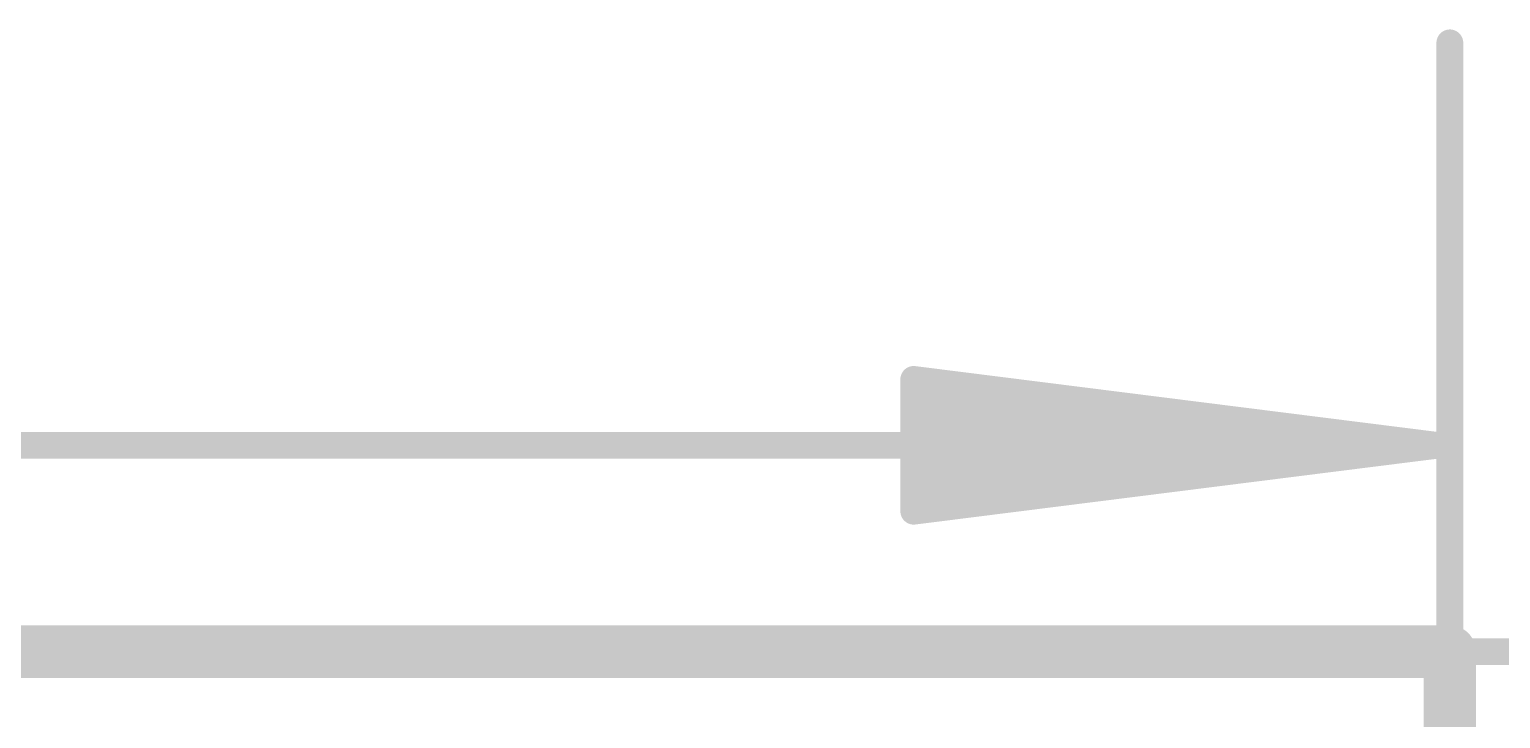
# Model space of a CAD drawing. Extents: x -1.3 to 57, y -0.1 to 23.2.
# Drawn here: x 45.11 to 52.25, y 19.68 to 23.02 of the extents above; entities that cross this region are included whole.
import ezdxf

# ---------------------------------------------------------------- set-up
doc = ezdxf.new("R2010")
doc.units = 0
doc.layers.add('20', color=31, linetype='CONTINUOUS')

msp = doc.modelspace()

# ---------------------------------------------------------------- linework, layer by layer
at = {"layer": '20'}
for points, const_width in [([(52, 20), (52, 22.95)], 0.13), ([(51.935, 21), (49.4, 21.3192)], 0.13), ([(49.4, 21.3192), (49.4, 20.6808)], 0.13), ([(51.935, 21), (49.4, 21.26)], 0.13), ([(51.935, 21), (49.4, 21.13)], 0.13), ([(0.065, 21), (51.935, 21)], 0.13), ([(49.4, 20.6808), (51.935, 21)], 0.13), ([(49.4, 20.87), (51.935, 21)], 0.13), ([(49.4, 20.74), (51.935, 21)], 0.13), ([(0, 20), (52, 20)], 0.254), ([(52, 0), (52, 20)], 0.254), ([(52, 20), (56.95, 20)], 0.13)]:
    msp.add_lwpolyline(points, dxfattribs=dict(at, const_width=const_width))
for points, const_width in [([(52.0325, 22.95, 1), (51.9675, 22.95)], 0.065), ([(49.4041, 21.3515, 1), (49.3959, 21.287)], 0.065), ([(49.4325, 21.3192, 1), (49.3675, 21.3192)], 0.065), ([(49.4033, 21.2923, 1), (49.3967, 21.2277)], 0.065), ([(49.4017, 21.1625, 1), (49.3983, 21.0975)], 0.065), ([(51.9391, 20.9678, 1), (51.9309, 21.0322)], 0.065), ([(51.9309, 20.9678, 1), (51.9391, 21.0322)], 0.065), ([(51.9383, 20.9677, 1), (51.9317, 21.0323)], 0.065), ([(51.9317, 20.9677, 1), (51.9383, 21.0323)], 0.065), ([(51.9333, 20.9675, 1), (51.9367, 21.0325)], 0.065), ([(51.9367, 20.9675, 1), (51.9333, 21.0325)], 0.065), ([(51.935, 20.9675, 1), (51.935, 21.0325)], 0.065), ([(49.3983, 20.9025, 1), (49.4017, 20.8375)], 0.065), ([(49.3967, 20.7723, 1), (49.4033, 20.7077)], 0.065), ([(49.3959, 20.713, 1), (49.4041, 20.6485)], 0.065), ([(49.3675, 20.6808, 1), (49.4325, 20.6808)], 0.065), ([(52.0635, 20, 1), (51.9365, 20)], 0.127), ([(52, 19.9365, 1), (52, 20.0635)], 0.127), ([(52, 20.0325, 1), (52, 19.9675)], 0.065), ([(51.9675, 20, 1), (52.0325, 20)], 0.065)]:
    msp.add_lwpolyline(points, format="xyb", dxfattribs=dict(at, const_width=const_width))

doc.saveas('drawing.dxf')
